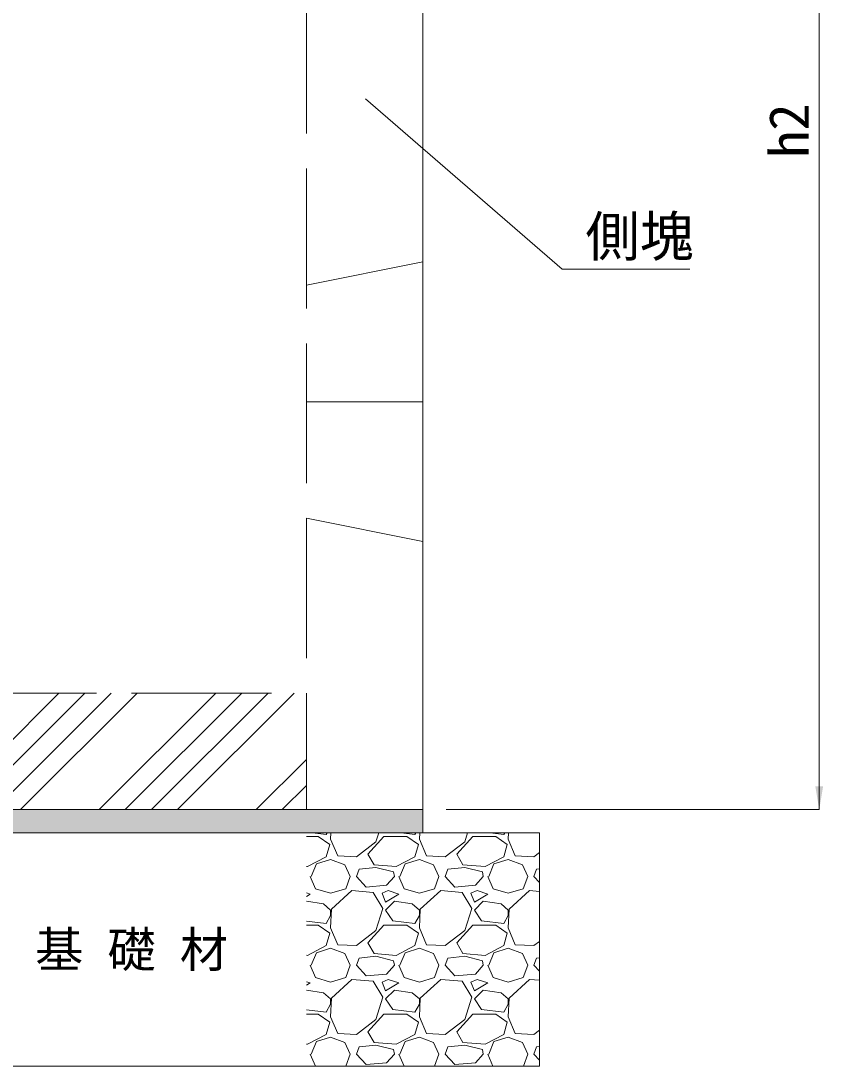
# Model space of a CAD drawing. Units: millimetres at full size, sheet at 1:20; details may follow other scales. Extents: x 77366 to 86266, y -8765 to 5947.
# Drawn here: x 79471 to 80159, y -5694 to -4797 of the extents above; entities that cross this region are included whole.
import ezdxf
from ezdxf.enums import TextEntityAlignment as Align

# ---------------------------------------------------------------- set-up
doc = ezdxf.new("R2010")
doc.units = ezdxf.units.MM
doc.header["$LTSCALE"] = 20
doc.linetypes.add('DASHED', pattern=[7.5, 6, -1.5])
for name, color, linetype, lineweight in [('ハッチング', 7, 'Continuous', 9), ('モルタル', 7, 'Continuous', 13), ('基礎', 7, 'Continuous', 5), ('引出線', 4, 'Continuous', 13), ('本体', 2, 'Continuous', 20), ('補助線', 8, 'Continuous', 20)]:
    doc.layers.add(name, color=color, linetype=linetype, lineweight=lineweight)
doc.layers.add('文字', color=7, linetype='Continuous')
doc.styles.add('ＭＳ ゴシック', font='')
doc.styles.get('ＭＳ ゴシック').set_extended_font_data('MS Gothic')

# ---------------------------------------------------------------- blocks, each defined once
blk = doc.blocks.new('filled_arrow')
at = {"color": 0, "linetype": 'Continuous', "lineweight": -2}
blk.add_solid([(7.5, 1.25), (0, 0), (7.5, -1.25)], dxfattribs=at)

msp = doc.modelspace()

# ---------------------------------------------------------------- hatches: boundary and pattern name
at = {"layer": 'ハッチング'}
h = msp.add_hatch(dxfattribs=at)
h.set_pattern_fill('USER', color=256, style=0, pattern_type=2)
h.set_pattern_definition([(45, (75, -8290), (-67.35192, 67.35192), []), (45, (97.45, -8290), (-67.35192, 67.35192), []), (45, (119.9, -8290), (-67.35192, 67.35192), []), (45, (142.35, -8290), (-67.35192, 67.35192), [])])
h.paths.add_polyline_path([(79415.8, -5373.53), (79415.8, -5473.53), (79715.8, -5473.53), (79715.8, -5373.53)])
msp.add_hatch(color=256, dxfattribs=at).paths.add_polyline_path([(79315.8, -5473.53), (79315.8, -5493.53), (79815.8, -5493.53), (79815.8, -5473.53)])

# ---------------------------------------------------------------- linework, layer by layer
at = {"layer": 'モルタル'}
for p, q in [((80155.8, -5473.53), (80155.8, -4308.53)), ((79835.8, -5473.53), (80155.8, -5473.53))]:
    msp.add_line(p, q, dxfattribs=at)
at = {"layer": '基礎', "color": 3, "lineweight": 13}
for p, q in [((79815.8, -5473.53), (79815.8, -5493.53)), ((79215.8, -5493.53), (79915.8, -5493.53)), ((79915.8, -5493.53), (79915.8, -5693.53)), ((79215.8, -5693.53), (79915.8, -5693.53))]:
    msp.add_line(p, q, dxfattribs=at)
at = {"layer": '基礎'}
for p, q in [((79715.8, -5496.47), (79725.88, -5496.47)), ((79721.01, -5493.53), (79732.74, -5494.94)), ((79725.88, -5496.47), (79735.79, -5503.32)), ((79732.74, -5494.94), (79733.52, -5493.53)), ((79736.8, -5493.53), (79736.55, -5498.75)), ((79768.55, -5511.71), (79782.27, -5496.47)), ((79775.41, -5501.04), (79777.81, -5493.53)), ((79782.27, -5496.47), (79802.08, -5496.47)), ((79797.21, -5493.53), (79808.94, -5494.94)), ((79802.08, -5496.47), (79811.99, -5503.32)), ((79808.94, -5494.94), (79809.72, -5493.53)), ((79813, -5493.53), (79812.75, -5498.75)), ((79844.75, -5511.71), (79858.47, -5496.47)), ((79851.61, -5501.04), (79854.01, -5493.53)), ((79858.47, -5496.47), (79878.28, -5496.47)), ((79873.41, -5493.53), (79885.14, -5494.94)), ((79878.28, -5496.47), (79888.19, -5503.32)), ((79885.14, -5494.94), (79885.92, -5493.53)), ((79889.2, -5493.53), (79888.95, -5498.75)), ((79735.79, -5503.32), (79732.74, -5513.99)), ((79736.55, -5498.75), (79742.65, -5513.23)), ((79758.65, -5513.99), (79775.41, -5501.04)), ((79811.99, -5503.32), (79808.94, -5513.99)), ((79812.75, -5498.75), (79818.85, -5513.23)), ((79834.85, -5513.99), (79851.61, -5501.04)), ((79888.19, -5503.32), (79885.14, -5513.99)), ((79888.95, -5498.75), (79895.05, -5513.23)), ((79732.74, -5513.99), (79716.74, -5522.37)), ((79742.65, -5513.23), (79758.65, -5513.99)), ((79773.89, -5520.85), (79768.55, -5511.71)), ((79808.94, -5513.99), (79792.94, -5522.37)), ((79818.85, -5513.23), (79834.85, -5513.99)), ((79850.09, -5520.85), (79844.75, -5511.71)), ((79885.14, -5513.99), (79869.14, -5522.37)), ((79895.05, -5513.23), (79911.05, -5513.99)), ((79911.05, -5513.99), (79915.8, -5510.32)), ((79716.74, -5522.37), (79715.8, -5522.3)), ((79719.79, -5530.76), (79724.36, -5520.09)), ((79724.36, -5520.09), (79736.55, -5516.28)), ((79736.55, -5516.28), (79748.74, -5520.85)), ((79748.74, -5520.85), (79753.31, -5530.76)), ((79775.41, -5523.14), (79760.93, -5524.66)), ((79792.94, -5522.37), (79773.89, -5520.85)), ((79790.65, -5526.95), (79775.41, -5523.14)), ((79795.99, -5530.76), (79800.56, -5520.09)), ((79800.56, -5520.09), (79812.75, -5516.28)), ((79812.75, -5516.28), (79824.94, -5520.85)), ((79824.94, -5520.85), (79829.51, -5530.76)), ((79851.61, -5523.14), (79837.13, -5524.66)), ((79869.14, -5522.37), (79850.09, -5520.85)), ((79866.85, -5526.95), (79851.61, -5523.14)), ((79872.19, -5530.76), (79876.76, -5520.09)), ((79876.76, -5520.09), (79888.95, -5516.28)), ((79888.95, -5516.28), (79901.14, -5520.85)), ((79901.14, -5520.85), (79905.71, -5530.76)), ((79719.02, -5530.76), (79723.6, -5541.42)), ((79749.5, -5541.42), (79753.31, -5530.76)), ((79758.65, -5530.76), (79760.93, -5524.66)), ((79767.03, -5539.9), (79758.65, -5530.76)), ((79791.41, -5530.76), (79784.56, -5538.38)), ((79791.41, -5530.76), (79790.65, -5526.95)), ((79795.22, -5530.76), (79799.8, -5541.42)), ((79825.7, -5541.42), (79829.51, -5530.76)), ((79834.85, -5530.76), (79837.13, -5524.66)), ((79843.23, -5539.9), (79834.85, -5530.76)), ((79867.61, -5530.76), (79860.76, -5538.38)), ((79867.61, -5530.76), (79866.85, -5526.95)), ((79871.42, -5530.76), (79876, -5541.42)), ((79901.9, -5541.42), (79905.71, -5530.76)), ((79911.05, -5530.76), (79913.33, -5524.66)), ((79915.8, -5535.94), (79911.05, -5530.76)), ((79915.8, -5524.4), (79913.33, -5524.66)), ((79784.56, -5538.37), (79767.03, -5539.9)), ((79860.76, -5538.37), (79843.23, -5539.9)), ((79719.02, -5546), (79715.8, -5544.92)), ((79715.8, -5547.93), (79719.02, -5546)), ((79723.6, -5541.42), (79736.55, -5545.23)), ((79736.55, -5545.23), (79749.5, -5541.42)), ((79754.84, -5542.95), (79737.31, -5558.95)), ((79773.13, -5544.47), (79754.84, -5542.95)), ((79781.51, -5558.19), (79773.13, -5544.47)), ((79786.08, -5542.95), (79780.75, -5545.23)), ((79780.75, -5545.23), (79783.79, -5552.85)), ((79783.79, -5552.85), (79795.22, -5546)), ((79795.22, -5546), (79786.08, -5542.95)), ((79799.8, -5541.42), (79812.75, -5545.23)), ((79812.75, -5545.23), (79825.7, -5541.42)), ((79831.04, -5542.95), (79813.51, -5558.95)), ((79849.33, -5544.47), (79831.04, -5542.95)), ((79857.71, -5558.19), (79849.33, -5544.47)), ((79862.28, -5542.95), (79856.95, -5545.23)), ((79856.95, -5545.23), (79859.99, -5552.85)), ((79859.99, -5552.85), (79871.42, -5546)), ((79871.42, -5546), (79862.28, -5542.95)), ((79876, -5541.42), (79888.95, -5545.23)), ((79888.95, -5545.23), (79901.9, -5541.42)), ((79907.24, -5542.95), (79889.71, -5558.95)), ((79915.8, -5543.66), (79907.24, -5542.95)), ((79730.45, -5554.38), (79715.8, -5552.18)), ((79736.55, -5559.71), (79730.45, -5554.38)), ((79737.31, -5558.95), (79736.55, -5574.95)), ((79775.41, -5577.24), (79781.51, -5558.19)), ((79791.41, -5552.09), (79783.79, -5559.71)), ((79806.65, -5554.38), (79791.41, -5552.09)), ((79812.75, -5559.71), (79806.65, -5554.38)), ((79813.51, -5558.95), (79812.75, -5574.95)), ((79851.61, -5577.24), (79857.71, -5558.19)), ((79867.61, -5552.09), (79859.99, -5559.71)), ((79882.85, -5554.38), (79867.61, -5552.09)), ((79888.95, -5559.71), (79882.85, -5554.38)), ((79889.71, -5558.95), (79888.95, -5574.95)), ((79732.74, -5571.14), (79736.55, -5564.28)), ((79736.55, -5564.28), (79736.55, -5559.71)), ((79783.79, -5559.71), (79789.89, -5568.86)), ((79808.94, -5571.14), (79812.75, -5564.28)), ((79812.75, -5564.28), (79812.75, -5559.71)), ((79859.99, -5559.71), (79866.09, -5568.86)), ((79885.14, -5571.14), (79888.95, -5564.28)), ((79888.95, -5564.28), (79888.95, -5559.71)), ((79715.8, -5569.11), (79732.74, -5571.14)), ((79715.8, -5572.67), (79725.88, -5572.67)), ((79725.88, -5572.67), (79735.79, -5579.52)), ((79736.55, -5574.95), (79742.65, -5589.43)), ((79758.65, -5590.19), (79775.41, -5577.24)), ((79768.55, -5587.91), (79782.27, -5572.67)), ((79782.27, -5572.67), (79802.08, -5572.67)), ((79789.89, -5568.86), (79808.94, -5571.14)), ((79802.08, -5572.67), (79811.99, -5579.52)), ((79812.75, -5574.95), (79818.85, -5589.43)), ((79834.85, -5590.19), (79851.61, -5577.24)), ((79844.75, -5587.91), (79858.47, -5572.67)), ((79858.47, -5572.67), (79878.28, -5572.67)), ((79866.09, -5568.86), (79885.14, -5571.14)), ((79878.28, -5572.67), (79888.19, -5579.52)), ((79888.95, -5574.95), (79895.05, -5589.43)), ((79735.79, -5579.52), (79732.74, -5590.19)), ((79811.99, -5579.52), (79808.94, -5590.19)), ((79888.19, -5579.52), (79885.14, -5590.19)), ((79732.74, -5590.19), (79716.74, -5598.57)), ((79724.36, -5596.29), (79736.55, -5592.48)), ((79736.55, -5592.48), (79748.74, -5597.05)), ((79742.65, -5589.43), (79758.65, -5590.19)), ((79773.89, -5597.05), (79768.55, -5587.91)), ((79808.94, -5590.19), (79792.94, -5598.57)), ((79800.56, -5596.29), (79812.75, -5592.48)), ((79812.75, -5592.48), (79824.94, -5597.05)), ((79818.85, -5589.43), (79834.85, -5590.19)), ((79850.09, -5597.05), (79844.75, -5587.91)), ((79885.14, -5590.19), (79869.14, -5598.57)), ((79876.76, -5596.29), (79888.95, -5592.48)), ((79888.95, -5592.48), (79901.14, -5597.05)), ((79895.05, -5589.43), (79911.05, -5590.19)), ((79911.05, -5590.19), (79915.8, -5586.52)), ((79716.74, -5598.57), (79715.8, -5598.5)), ((79719.79, -5606.96), (79724.36, -5596.29)), ((79748.74, -5597.05), (79753.31, -5606.96)), ((79758.65, -5606.96), (79760.93, -5600.86)), ((79775.41, -5599.34), (79760.93, -5600.86)), ((79792.94, -5598.57), (79773.89, -5597.05)), ((79790.65, -5603.15), (79775.41, -5599.34)), ((79791.41, -5606.96), (79790.65, -5603.15)), ((79795.99, -5606.96), (79800.56, -5596.29)), ((79824.94, -5597.05), (79829.51, -5606.96)), ((79834.85, -5606.96), (79837.13, -5600.86)), ((79851.61, -5599.34), (79837.13, -5600.86)), ((79869.14, -5598.57), (79850.09, -5597.05)), ((79866.85, -5603.15), (79851.61, -5599.34)), ((79867.61, -5606.96), (79866.85, -5603.15)), ((79872.19, -5606.96), (79876.76, -5596.29)), ((79901.14, -5597.05), (79905.71, -5606.96)), ((79911.05, -5606.96), (79913.33, -5600.86)), ((79915.8, -5600.6), (79913.33, -5600.86)), ((79719.02, -5606.96), (79723.6, -5617.62)), ((79749.5, -5617.62), (79753.31, -5606.96)), ((79767.03, -5616.1), (79758.65, -5606.96)), ((79791.41, -5606.96), (79784.56, -5614.58)), ((79795.22, -5606.96), (79799.8, -5617.62)), ((79825.7, -5617.62), (79829.51, -5606.96)), ((79843.23, -5616.1), (79834.85, -5606.96)), ((79867.61, -5606.96), (79860.76, -5614.58)), ((79871.42, -5606.96), (79876, -5617.62)), ((79901.9, -5617.62), (79905.71, -5606.96)), ((79915.8, -5612.14), (79911.05, -5606.96)), ((79719.02, -5622.2), (79715.8, -5621.12)), ((79723.6, -5617.62), (79736.55, -5621.43)), ((79736.55, -5621.43), (79749.5, -5617.62)), ((79754.84, -5619.15), (79737.31, -5635.15)), ((79773.13, -5620.67), (79754.84, -5619.15)), ((79784.56, -5614.57), (79767.03, -5616.1)), ((79781.51, -5634.39), (79773.13, -5620.67)), ((79786.08, -5619.15), (79780.75, -5621.43)), ((79780.75, -5621.43), (79783.79, -5629.05)), ((79795.22, -5622.2), (79786.08, -5619.15)), ((79799.8, -5617.62), (79812.75, -5621.43)), ((79812.75, -5621.43), (79825.7, -5617.62)), ((79831.04, -5619.15), (79813.51, -5635.15)), ((79849.33, -5620.67), (79831.04, -5619.15)), ((79860.76, -5614.57), (79843.23, -5616.1)), ((79857.71, -5634.39), (79849.33, -5620.67)), ((79862.28, -5619.15), (79856.95, -5621.43)), ((79856.95, -5621.43), (79859.99, -5629.05)), ((79871.42, -5622.2), (79862.28, -5619.15)), ((79876, -5617.62), (79888.95, -5621.43)), ((79888.95, -5621.43), (79901.9, -5617.62)), ((79907.24, -5619.15), (79889.71, -5635.15)), ((79915.8, -5619.86), (79907.24, -5619.15)), ((79715.8, -5624.13), (79719.02, -5622.2)), ((79730.45, -5630.58), (79715.8, -5628.38)), ((79736.55, -5635.91), (79730.45, -5630.58)), ((79783.79, -5629.05), (79795.22, -5622.2)), ((79791.41, -5628.29), (79783.79, -5635.91)), ((79806.65, -5630.58), (79791.41, -5628.29)), ((79812.75, -5635.91), (79806.65, -5630.58)), ((79859.99, -5629.05), (79871.42, -5622.2)), ((79867.61, -5628.29), (79859.99, -5635.91)), ((79882.85, -5630.58), (79867.61, -5628.29)), ((79888.95, -5635.91), (79882.85, -5630.58)), ((79737.31, -5635.15), (79736.55, -5651.15)), ((79736.55, -5640.48), (79736.55, -5635.91)), ((79775.41, -5653.44), (79781.51, -5634.39)), ((79783.79, -5635.91), (79789.89, -5645.06)), ((79813.51, -5635.15), (79812.75, -5651.15)), ((79812.75, -5640.48), (79812.75, -5635.91)), ((79851.61, -5653.44), (79857.71, -5634.39)), ((79859.99, -5635.91), (79866.09, -5645.06)), ((79889.71, -5635.15), (79888.95, -5651.15)), ((79888.95, -5640.48), (79888.95, -5635.91)), ((79715.8, -5645.31), (79732.74, -5647.34)), ((79715.8, -5648.87), (79725.88, -5648.87)), ((79725.88, -5648.87), (79735.79, -5655.72)), ((79732.74, -5647.34), (79736.55, -5640.48)), ((79768.55, -5664.11), (79782.27, -5648.87)), ((79782.27, -5648.87), (79802.08, -5648.87)), ((79789.89, -5645.06), (79808.94, -5647.34)), ((79802.08, -5648.87), (79811.99, -5655.72)), ((79808.94, -5647.34), (79812.75, -5640.48)), ((79844.75, -5664.11), (79858.47, -5648.87)), ((79858.47, -5648.87), (79878.28, -5648.87)), ((79866.09, -5645.06), (79885.14, -5647.34)), ((79878.28, -5648.87), (79888.19, -5655.72)), ((79885.14, -5647.34), (79888.95, -5640.48)), ((79735.79, -5655.72), (79732.74, -5666.39)), ((79736.55, -5651.15), (79742.65, -5665.63)), ((79758.65, -5666.39), (79775.41, -5653.44)), ((79811.99, -5655.72), (79808.94, -5666.39)), ((79812.75, -5651.15), (79818.85, -5665.63)), ((79834.85, -5666.39), (79851.61, -5653.44)), ((79888.19, -5655.72), (79885.14, -5666.39)), ((79888.95, -5651.15), (79895.05, -5665.63)), ((79732.74, -5666.39), (79716.74, -5674.77)), ((79742.65, -5665.63), (79758.65, -5666.39)), ((79773.89, -5673.25), (79768.55, -5664.11)), ((79808.94, -5666.39), (79792.94, -5674.77)), ((79818.85, -5665.63), (79834.85, -5666.39)), ((79850.09, -5673.25), (79844.75, -5664.11)), ((79885.14, -5666.39), (79869.14, -5674.77)), ((79895.05, -5665.63), (79911.05, -5666.39)), ((79911.05, -5666.39), (79915.8, -5662.72)), ((79716.74, -5674.77), (79715.8, -5674.7)), ((79719.79, -5683.16), (79724.36, -5672.49)), ((79724.36, -5672.49), (79736.55, -5668.68)), ((79736.55, -5668.68), (79748.74, -5673.25)), ((79748.74, -5673.25), (79753.31, -5683.16)), ((79775.41, -5675.54), (79760.93, -5677.06)), ((79792.94, -5674.77), (79773.89, -5673.25)), ((79790.65, -5679.35), (79775.41, -5675.54)), ((79795.99, -5683.16), (79800.56, -5672.49)), ((79800.56, -5672.49), (79812.75, -5668.68)), ((79812.75, -5668.68), (79824.94, -5673.25)), ((79824.94, -5673.25), (79829.51, -5683.16)), ((79851.61, -5675.54), (79837.13, -5677.06)), ((79869.14, -5674.77), (79850.09, -5673.25)), ((79866.85, -5679.35), (79851.61, -5675.54)), ((79872.19, -5683.16), (79876.76, -5672.49)), ((79876.76, -5672.49), (79888.95, -5668.68)), ((79888.95, -5668.68), (79901.14, -5673.25)), ((79901.14, -5673.25), (79905.71, -5683.16)), ((79719.02, -5683.16), (79723.47, -5693.53)), ((79749.61, -5693.53), (79753.31, -5683.16)), ((79758.65, -5683.16), (79760.93, -5677.06)), ((79767.03, -5692.3), (79758.65, -5683.16)), ((79791.41, -5683.16), (79784.56, -5690.78)), ((79791.41, -5683.16), (79790.65, -5679.35)), ((79795.22, -5683.16), (79799.67, -5693.53)), ((79825.81, -5693.53), (79829.51, -5683.16)), ((79834.85, -5683.16), (79837.13, -5677.06)), ((79843.23, -5692.3), (79834.85, -5683.16)), ((79867.61, -5683.16), (79860.76, -5690.78)), ((79867.61, -5683.16), (79866.85, -5679.35)), ((79871.42, -5683.16), (79875.87, -5693.53)), ((79902.01, -5693.53), (79905.71, -5683.16)), ((79911.05, -5683.16), (79913.33, -5677.06)), ((79915.8, -5688.34), (79911.05, -5683.16)), ((79915.8, -5676.8), (79913.33, -5677.06)), ((79784.56, -5690.77), (79767.03, -5692.3)), ((79860.76, -5690.77), (79843.23, -5692.3))]:
    msp.add_line(p, q, dxfattribs=at)
at = {"layer": '引出線'}
msp.add_lwpolyline([(79766.49, -4863.63), (79935.21, -5009.84), (80044.75, -5009.84)], dxfattribs=at)
at = {"layer": '本体'}
for p in [(79815.8, -4463.53), (79315.8, -5473.53)]:
    msp.add_line(p, (79815.8, -5473.53), dxfattribs=at)
at = {"layer": '本体', "linetype": 'DASHED', "lineweight": 15}
for p, q in [((79715.8, -4473.53), (79715.8, -5473.53)), ((79715.8, -5023.53), (79815.8, -5003.53)), ((79715.8, -5223.53), (79815.8, -5243.53)), ((79415.8, -5373.53), (79715.8, -5373.53))]:
    msp.add_line(p, q, dxfattribs=at)
at = {"layer": '補助線'}
msp.add_line((79815.8, -5123.53), (79715.8, -5123.53), dxfattribs=at)

# ---------------------------------------------------------------- block references
at = {"layer": 'モルタル', "xscale": 2.67, "yscale": 2.67, "rotation": 90}
msp.add_blockref('filled_arrow', (80155.8, -5473.53), dxfattribs=at)
at = {"layer": '引出線', "xscale": 0.133, "yscale": 0.133, "rotation": 319.1}
msp.add_blockref('filled_arrow', (79766.49, -4863.63), dxfattribs=at)

# ---------------------------------------------------------------- texts
at = {"layer": 'モルタル', "style": 'ＭＳ ゴシック'}
msp.add_text('h2', height=34.18, rotation=90, dxfattribs=at).set_placement((80129.8, -4891.03), align=Align.MIDDLE_CENTER)
at = {"layer": '引出線', "style": 'ＭＳ ゴシック'}
msp.add_text('側塊', height=34.18, dxfattribs=at).set_placement((79955.21, -4964.63), align=Align.TOP_LEFT)
at = {"layer": '文字', "style": 'ＭＳ ゴシック'}
msp.add_text('基 礎 材', height=30.38, dxfattribs=at).set_placement((79565.8, -5593.53), align=Align.MIDDLE_CENTER)

doc.saveas('drawing.dxf')
